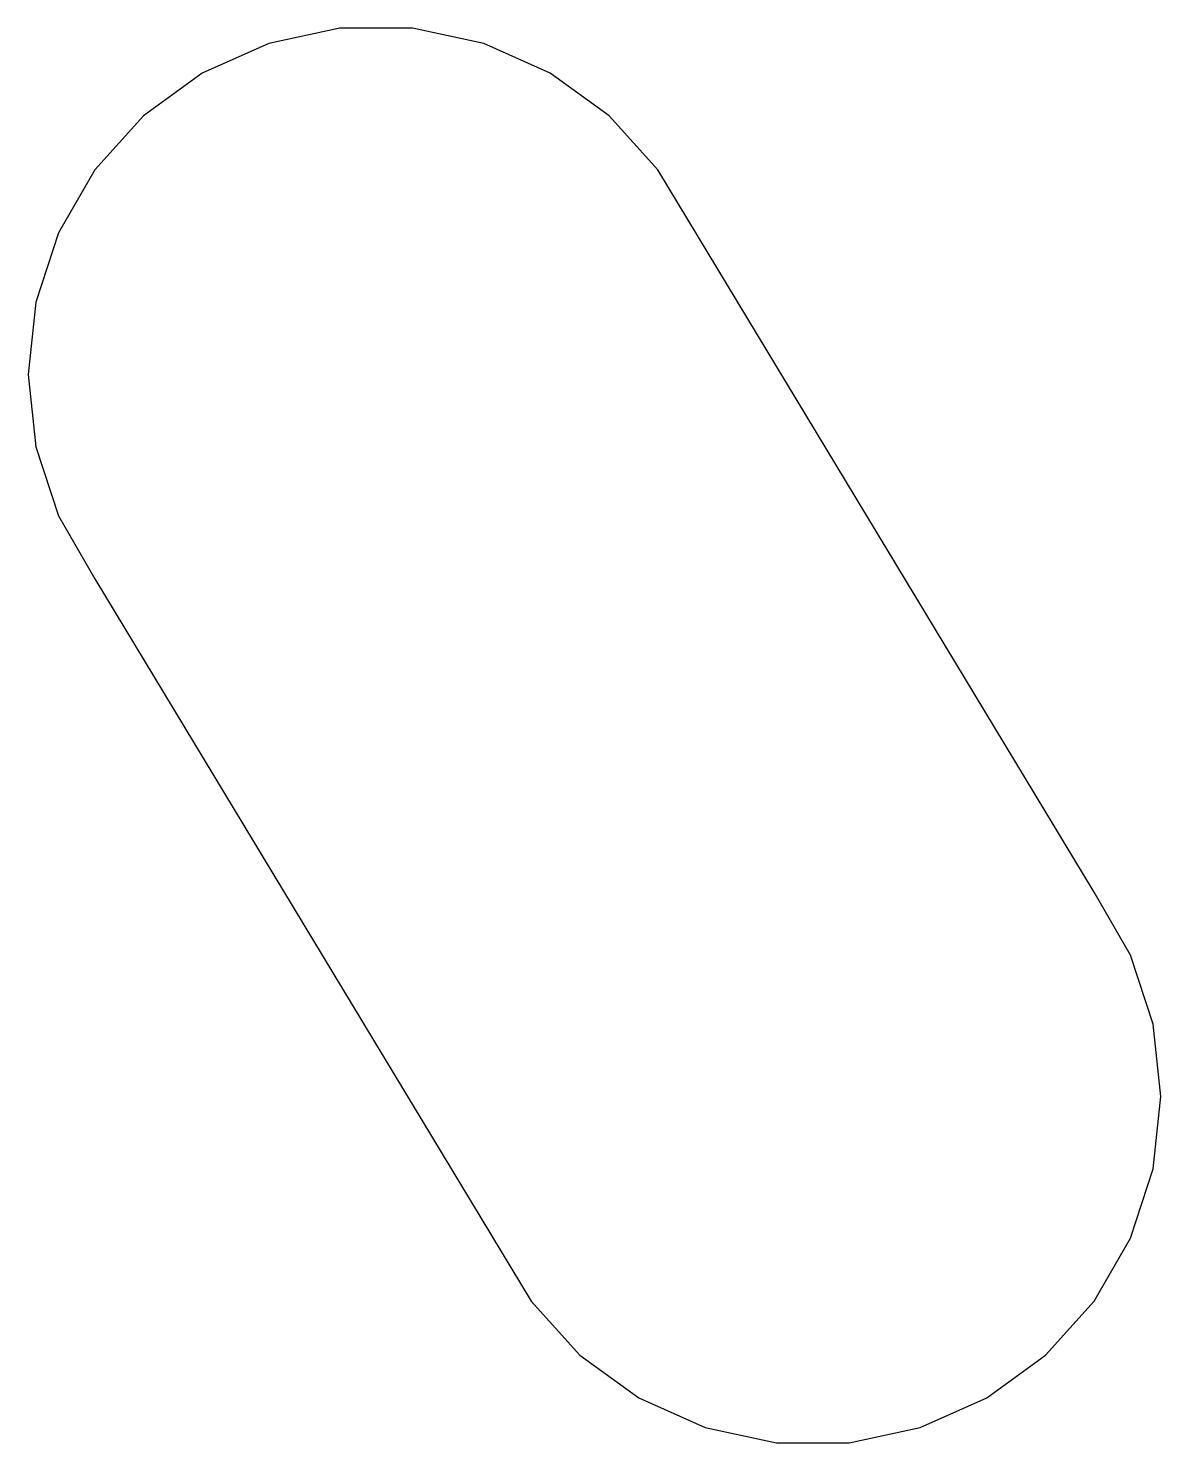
# Model space of a CAD drawing. Header units: metres. Extents: x -12.4 to 5.5, y -5.5 to 16.9.
import ezdxf

# ---------------------------------------------------------------- set-up
doc = ezdxf.new("R2010")
doc.units = ezdxf.units.M

msp = doc.modelspace()

# ---------------------------------------------------------------- linework, layer by layer
for p, q in [((-7.47544, 16.8849), (-8.60012, 16.6459)), ((-6.32562, 16.8849), (-7.47544, 16.8849)), ((-5.20094, 16.6459), (-6.32562, 16.8849)), ((-8.60012, 16.6459), (-9.65053, 16.1782)), ((-4.15053, 16.1782), (-5.20094, 16.6459)), ((-9.65053, 16.1782), (-10.5807, 15.5024)), ((-3.22031, 15.5024), (-4.15053, 16.1782)), ((-10.5807, 15.5024), (-11.3501, 14.6479)), ((-2.45094, 14.6479), (-3.22031, 15.5024)), ((-11.3501, 14.6479), (-11.925, 13.6521)), ((4.44959, 3.23282), (-2.45094, 14.6479)), ((-11.925, 13.6521), (-12.2803, 12.5586)), ((-12.2803, 12.5586), (-12.4005, 11.4151)), ((-12.4005, 11.4151), (-12.2803, 10.2716)), ((-12.2803, 10.2716), (-11.925, 9.17802)), ((-11.925, 9.17802), (-11.3501, 8.18225)), ((-11.3501, 8.18225), (-4.44959, -3.23282)), ((5.0245, 2.23705), (4.44959, 3.23282)), ((5.37981, 1.14351), (5.0245, 2.23705)), ((5.5, 0), (5.37981, 1.14351)), ((5.37981, -1.14351), (5.5, 0)), ((5.0245, -2.23705), (5.37981, -1.14351)), ((4.44959, -3.23282), (5.0245, -2.23705)), ((-4.44959, -3.23282), (-3.68022, -4.0873)), ((3.68022, -4.0873), (4.44959, -3.23282)), ((-3.68022, -4.0873), (-2.75, -4.76314)), ((2.75, -4.76314), (3.68022, -4.0873)), ((-2.75, -4.76314), (-1.69959, -5.23081)), ((1.69959, -5.23081), (2.75, -4.76314)), ((-1.69959, -5.23081), (-0.574907, -5.46987)), ((0.574907, -5.46987), (1.69959, -5.23081)), ((-0.574907, -5.46987), (0.574907, -5.46987))]:
    msp.add_line(p, q)

doc.saveas('drawing.dxf')
